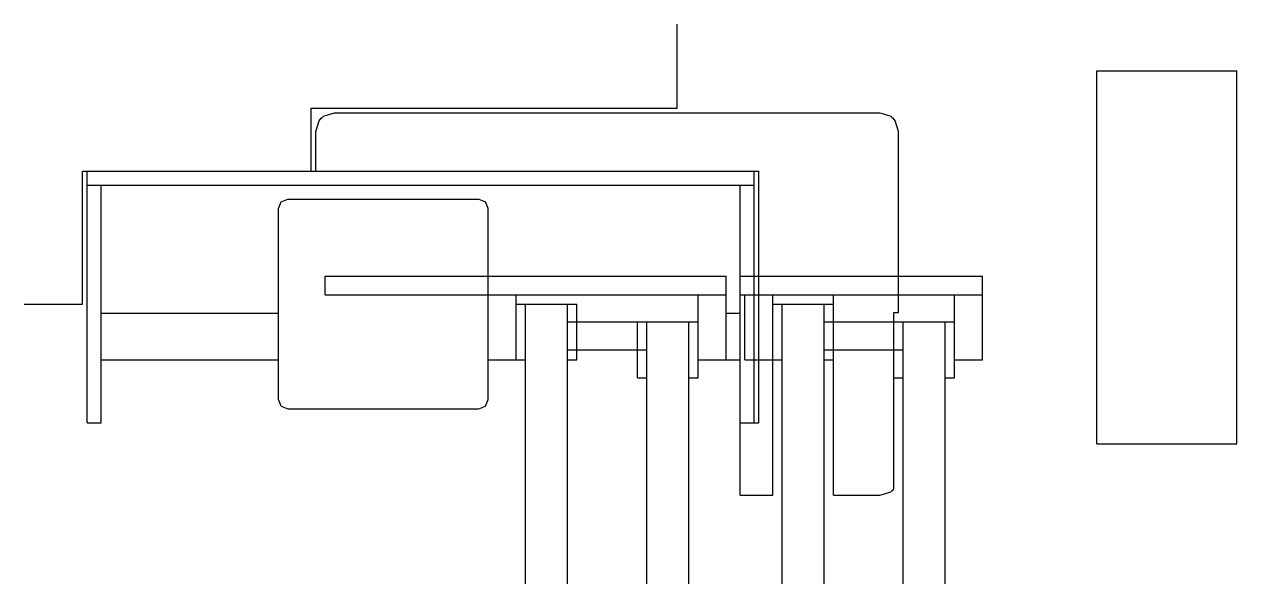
# Model space of a CAD drawing. Header units: metres. Extents: x 0 to 31.2, y 0 to 0.7.
# Drawn here: x 20 to 20.26, y 0 to 0.12 of the extents above; entities that cross this region are included whole.
import ezdxf

# ---------------------------------------------------------------- set-up
doc = ezdxf.new("R2010")
doc.units = ezdxf.units.M
doc.layers.add('G_MEDIDO', color=8, linetype='Continuous')

msp = doc.modelspace()

# ---------------------------------------------------------------- linework, layer by layer
at = {"layer": 'G_MEDIDO'}
for p, q in [((20.14, 0.102), (20.14, 0.12)), ((20.23, 0.06333), (20.23, 0.11)), ((20.23, 0.11), (20.2425, 0.11)), ((20.2425, 0.11), (20.26, 0.11)), ((20.26, 0.07667), (20.26, 0.11)), ((20.0615, 0.0885), (20.0615, 0.102)), ((20.0615, 0.102), (20.14, 0.102)), ((20.0628, 0.09794), (20.06324, 0.09932)), ((20.06324, 0.09932), (20.06341, 0.09952)), ((20.06341, 0.09952), (20.06367, 0.09983)), ((20.06367, 0.09983), (20.06388, 0.1)), ((20.06388, 0.1), (20.06418, 0.10026)), ((20.06418, 0.10026), (20.06512, 0.10056)), ((20.06512, 0.10056), (20.0665, 0.101)), ((20.0665, 0.101), (20.11397, 0.101)), ((20.11397, 0.101), (20.1835, 0.101)), ((20.1835, 0.101), (20.18444, 0.1007)), ((20.18444, 0.1007), (20.18582, 0.10026)), ((20.18582, 0.10026), (20.18602, 0.10009)), ((20.18602, 0.10009), (20.18633, 0.09983)), ((20.18659, 0.09952), (20.18633, 0.09983)), ((20.18676, 0.09932), (20.18659, 0.09952)), ((20.1872, 0.09794), (20.18676, 0.09932)), ((20.0625, 0.097), (20.0628, 0.09794)), ((20.0625, 0.0885), (20.0625, 0.097)), ((20.1875, 0.097), (20.1872, 0.09794)), ((20.1875, 0.066), (20.1875, 0.097)), ((20.0125, 0.06), (20.0125, 0.0885)), ((20.0125, 0.0885), (20.0135, 0.0885)), ((20.0135, 0.0885), (20.0615, 0.0885)), ((20.0135, 0.0855), (20.0135, 0.0885)), ((20.0615, 0.0885), (20.0625, 0.0885)), ((20.0625, 0.0885), (20.1565, 0.0885)), ((20.1565, 0.0885), (20.1575, 0.0885)), ((20.1565, 0.0855), (20.1565, 0.0885)), ((20.1575, 0.066), (20.1575, 0.0885)), ((20.0135, 0.0855), (20.0165, 0.0855)), ((20.0135, 0.0345), (20.0135, 0.0855)), ((20.0165, 0.0855), (20.1535, 0.0855)), ((20.0165, 0.058), (20.0165, 0.0855)), ((20.1535, 0.0855), (20.1565, 0.0855)), ((20.1535, 0.066), (20.1535, 0.0855)), ((20.1565, 0.066), (20.1565, 0.0855)), ((20.0545, 0.0805), (20.05509, 0.08191)), ((20.05509, 0.08191), (20.0565, 0.0825)), ((20.0565, 0.0825), (20.0975, 0.0825)), ((20.0975, 0.0825), (20.09892, 0.08191)), ((20.0995, 0.0805), (20.09892, 0.08191)), ((20.0545, 0.058), (20.0545, 0.0805)), ((20.0995, 0.066), (20.0995, 0.0805)), ((20.26, 0.03), (20.26, 0.07667)), ((20.0645, 0.062), (20.0645, 0.066)), ((20.0645, 0.066), (20.0995, 0.066)), ((20.0995, 0.062), (20.0995, 0.066)), ((20.0995, 0.066), (20.1505, 0.066)), ((20.1505, 0.062), (20.1505, 0.066)), ((20.1535, 0.062), (20.1535, 0.066)), ((20.1535, 0.066), (20.1565, 0.066)), ((20.1565, 0.062), (20.1565, 0.066)), ((20.1565, 0.066), (20.1575, 0.066)), ((20.1575, 0.062), (20.1575, 0.066)), ((20.1575, 0.066), (20.1875, 0.066)), ((20.1875, 0.062), (20.1875, 0.066)), ((20.1875, 0.066), (20.2055, 0.066)), ((20.2055, 0.062), (20.2055, 0.066)), ((20.23, 0.03), (20.23, 0.06333)), ((20, 0.06), (20.0125, 0.06)), ((20.0645, 0.062), (20.0995, 0.062)), ((20.0995, 0.048), (20.0995, 0.062)), ((20.0995, 0.062), (20.1055, 0.062)), ((20.1055, 0.06), (20.1055, 0.062)), ((20.1055, 0.062), (20.1445, 0.062)), ((20.1055, 0.048), (20.1055, 0.06)), ((20.1055, 0.06), (20.1075, 0.06)), ((20.1075, 0.048), (20.1075, 0.06)), ((20.1075, 0.06), (20.1147, 0.06)), ((20.1147, 0.06), (20.1165, 0.06)), ((20.1165, 0.05619), (20.1165, 0.06)), ((20.1165, 0.06), (20.1185, 0.06)), ((20.1185, 0.05619), (20.1185, 0.06)), ((20.1445, 0.05619), (20.1445, 0.062)), ((20.1445, 0.062), (20.1505, 0.062)), ((20.1505, 0.058), (20.1505, 0.062)), ((20.1535, 0.058), (20.1535, 0.062)), ((20.1535, 0.062), (20.1545, 0.062)), ((20.1545, 0.048), (20.1545, 0.062)), ((20.1545, 0.062), (20.1565, 0.062)), ((20.1565, 0.048), (20.1565, 0.062)), ((20.1565, 0.062), (20.1575, 0.062)), ((20.1575, 0.048), (20.1575, 0.062)), ((20.1575, 0.062), (20.1605, 0.062)), ((20.1605, 0.06), (20.1605, 0.062)), ((20.1605, 0.062), (20.1735, 0.062)), ((20.1605, 0.048), (20.1605, 0.06)), ((20.1605, 0.06), (20.1625, 0.06)), ((20.1625, 0.048), (20.1625, 0.06)), ((20.1625, 0.06), (20.1697, 0.06)), ((20.1697, 0.06), (20.1715, 0.06)), ((20.1715, 0.05619), (20.1715, 0.06)), ((20.1715, 0.06), (20.1735, 0.06)), ((20.1735, 0.06), (20.1735, 0.062)), ((20.1735, 0.062), (20.1875, 0.062)), ((20.1735, 0.05619), (20.1735, 0.06)), ((20.1875, 0.05819), (20.1875, 0.062)), ((20.1875, 0.062), (20.1995, 0.062)), ((20.1995, 0.05619), (20.1995, 0.062)), ((20.1995, 0.062), (20.2055, 0.062)), ((20.2055, 0.048), (20.2055, 0.062)), ((20.0165, 0.048), (20.0165, 0.058)), ((20.0165, 0.058), (20.0545, 0.058)), ((20.0545, 0.048), (20.0545, 0.058)), ((20.1505, 0.048), (20.1505, 0.058)), ((20.1505, 0.058), (20.1535, 0.058)), ((20.1535, 0.048), (20.1535, 0.058)), ((20.1865, 0.05619), (20.1865, 0.05819)), ((20.1865, 0.05819), (20.1875, 0.05819)), ((20.1165, 0.05019), (20.1165, 0.05619)), ((20.1165, 0.05619), (20.1185, 0.05619)), ((20.1185, 0.05019), (20.1185, 0.05619)), ((20.1185, 0.05619), (20.1315, 0.05619)), ((20.1315, 0.05019), (20.1315, 0.05619)), ((20.1315, 0.05619), (20.1335, 0.05619)), ((20.1335, 0.05019), (20.1335, 0.05619)), ((20.1335, 0.05619), (20.14071, 0.05619)), ((20.14071, 0.05619), (20.1425, 0.05619)), ((20.1425, 0.04419), (20.1425, 0.05619)), ((20.1425, 0.05619), (20.1445, 0.05619)), ((20.1445, 0.048), (20.1445, 0.05619)), ((20.1715, 0.05019), (20.1715, 0.05619)), ((20.1715, 0.05619), (20.1735, 0.05619)), ((20.1735, 0.05019), (20.1735, 0.05619)), ((20.1735, 0.05619), (20.1865, 0.05619)), ((20.1865, 0.05019), (20.1865, 0.05619)), ((20.1865, 0.05619), (20.1885, 0.05619)), ((20.1885, 0.05019), (20.1885, 0.05619)), ((20.1885, 0.05619), (20.19571, 0.05619)), ((20.19571, 0.05619), (20.1975, 0.05619)), ((20.1975, 0.04419), (20.1975, 0.05619)), ((20.1975, 0.05619), (20.1995, 0.05619)), ((20.1995, 0.048), (20.1995, 0.05619)), ((20.1165, 0.048), (20.1165, 0.05019)), ((20.1165, 0.05019), (20.1185, 0.05019)), ((20.1185, 0.048), (20.1185, 0.05019)), ((20.1185, 0.05019), (20.1315, 0.05019)), ((20.1315, 0.04419), (20.1315, 0.05019)), ((20.1315, 0.05019), (20.1335, 0.05019)), ((20.1335, 0.04419), (20.1335, 0.05019)), ((20.1715, 0.048), (20.1715, 0.05019)), ((20.1715, 0.05019), (20.1735, 0.05019)), ((20.1735, 0.048), (20.1735, 0.05019)), ((20.1735, 0.05019), (20.1865, 0.05019)), ((20.1865, 0.04419), (20.1865, 0.05019)), ((20.1865, 0.05019), (20.1885, 0.05019)), ((20.1885, 0.04419), (20.1885, 0.05019)), ((20.0165, 0.0345), (20.0165, 0.048)), ((20.0165, 0.048), (20.0545, 0.048)), ((20.0545, 0.0395), (20.0545, 0.048)), ((20.0995, 0.0395), (20.0995, 0.048)), ((20.0995, 0.048), (20.1055, 0.048)), ((20.1055, 0.048), (20.1075, 0.048)), ((20.1075, 0), (20.1075, 0.048)), ((20.1165, 0), (20.1165, 0.048)), ((20.1165, 0.048), (20.1185, 0.048)), ((20.1445, 0.04419), (20.1445, 0.048)), ((20.1445, 0.048), (20.1505, 0.048)), ((20.1505, 0.048), (20.1535, 0.048)), ((20.1535, 0.0345), (20.1535, 0.048)), ((20.1545, 0.048), (20.1565, 0.048)), ((20.1565, 0.0345), (20.1565, 0.048)), ((20.1565, 0.048), (20.1575, 0.048)), ((20.1575, 0.0345), (20.1575, 0.048)), ((20.1575, 0.048), (20.1605, 0.048)), ((20.1605, 0.019), (20.1605, 0.048)), ((20.1605, 0.048), (20.1625, 0.048)), ((20.1625, 0), (20.1625, 0.048)), ((20.1715, 0), (20.1715, 0.048)), ((20.1715, 0.048), (20.1735, 0.048)), ((20.1735, 0.019), (20.1735, 0.048)), ((20.1995, 0.048), (20.2055, 0.048)), ((20.1995, 0.04419), (20.1995, 0.048)), ((20.1315, 0.04419), (20.1335, 0.04419)), ((20.1335, 0), (20.1335, 0.04419)), ((20.1425, 0), (20.1425, 0.04419)), ((20.1425, 0.04419), (20.1445, 0.04419)), ((20.1865, 0.02038), (20.1865, 0.04419)), ((20.1865, 0.04419), (20.1885, 0.04419)), ((20.1885, 0), (20.1885, 0.04419)), ((20.1975, 0), (20.1975, 0.04419)), ((20.1975, 0.04419), (20.1995, 0.04419)), ((20.05509, 0.03809), (20.0545, 0.0395)), ((20.09892, 0.03809), (20.0995, 0.0395)), ((20.05509, 0.03809), (20.0565, 0.0375)), ((20.0565, 0.0375), (20.0975, 0.0375)), ((20.0975, 0.0375), (20.09892, 0.03809)), ((20.0135, 0.0345), (20.0165, 0.0345)), ((20.1535, 0.019), (20.1535, 0.0345)), ((20.1535, 0.0345), (20.1565, 0.0345)), ((20.1565, 0.0345), (20.1575, 0.0345)), ((20.23, 0.03), (20.2475, 0.03)), ((20.2475, 0.03), (20.26, 0.03)), ((20.1535, 0.019), (20.1605, 0.019)), ((20.1735, 0.019), (20.1835, 0.019)), ((20.1835, 0.019), (20.18444, 0.0193)), ((20.18444, 0.0193), (20.18582, 0.01974)), ((20.18582, 0.01974), (20.18602, 0.01991)), ((20.18602, 0.01991), (20.18633, 0.02017)), ((20.18633, 0.02017), (20.1865, 0.02038))]:
    msp.add_line(p, q, dxfattribs=at)

doc.saveas('drawing.dxf')
